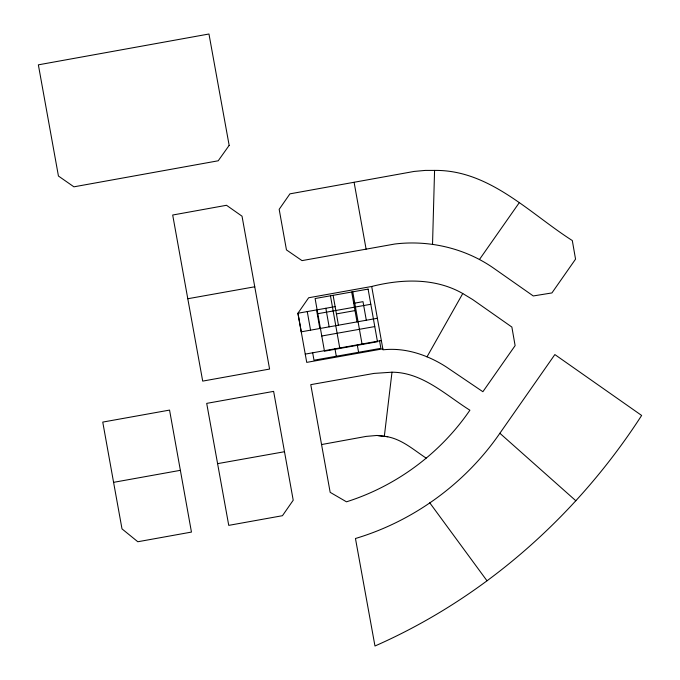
<?xml version="1.0" encoding="UTF-8"?>
<svg xmlns="http://www.w3.org/2000/svg" width="680" height="680" viewBox="0 0 680 680"><rect width="100%" height="100%" fill="white"/><g stroke="black" fill="none" stroke-linecap="round" stroke-linejoin="round"><path stroke-width="1.02" d="M432.531 244.426L434.571 170.408C489.311 169.711 529.575 213.333 572.305 240.542L575.552 259.148L551.922 292.935L533.273 295.953L494.02 268.438C465.494 248.327 429.361 239.81 394.791 244.018L302.014 260.618L286.458 249.9L279.174 209.329L289.935 193.851L414.154 171.428L425.357 170.408L434.571 170.408M321.563 444.55L366.18 436.398L376.975 435.455L384.327 436.322L391.995 372.198C422.348 372.283 445.842 395.105 469.897 410.21C440.436 453.339 396.287 486.089 346.477 501.815L330.166 492.337L310.769 384.65L374.068 373.405L391.995 372.198M426.98 356.873L462.765 293.539L472.66 299.54L511.87 327.054L515.117 345.627L482.885 391.714L446.275 366.953C427.669 354.96 405.339 347.319 383.01 349.817L371.688 286.475L308.652 297.764L297.899 313.276L306.731 362.38L382.84 348.84M499.868 433.271C465.477 483.25 413.618 521.152 355.453 538.5L374.969 646C484.304 597.89 577.031 515.576 641.639 415.454L554.863 354.569L499.868 433.271L575.85 500.76M479.409 259.565L519.01 203.056M113.585 482.341L122.001 528.879L137.819 541.748L191.454 532.083L169.558 410.091L102.757 422.093L113.585 482.341L180.353 470.331M187.791 298.741L202.7 381.106L269.586 369.061L242.029 216.197L226.517 205.283L172.694 215.024L187.791 298.741L254.753 286.781M371.688 286.475C401.693 278.885 435.098 277.67 462.765 293.539M335.129 306.62L297.968 313.233L301.274 331.815M353.71 303.314L363.001 301.665L366.308 320.246M317.798 313.701L370.804 304.274M336.421 313.905L355.002 310.599M301.231 331.823L377.375 318.274M321.767 336.005L374.774 326.57M305.243 354.11L381.361 340.57M217.575 463.649L284.495 451.724L293.216 500.225L282.455 515.703L228.744 525.368L206.703 403.376L273.624 391.374L284.495 451.724M384.327 436.322C400.528 437.954 413.117 449.539 426.156 458.108M376.975 435.455L387.77 436.704M429.743 502.792L486.965 580.737M354.101 182.299L366.103 249.144M379.559 340.884L380.885 348.322L313.999 360.221L312.673 352.793M352.75 291.83L362.117 344.471M351.696 292.017L357.017 321.895M357.263 344.853L358.589 352.282M333.115 295.324L338.436 325.201M330.454 295.8L339.822 348.44M334.968 348.823L336.294 356.252M325.839 308.278L329.146 326.859M316.548 309.927L319.855 328.508M307.258 311.584L310.565 330.166M229.16 145.384L218.212 160.786L73.916 186.83L58.438 176.035L38.361 64.838L208.964 34L229.16 145.384M368.109 289.102L315.103 298.528L324.471 351.177L377.476 341.743L368.109 289.102"/></g></svg>
